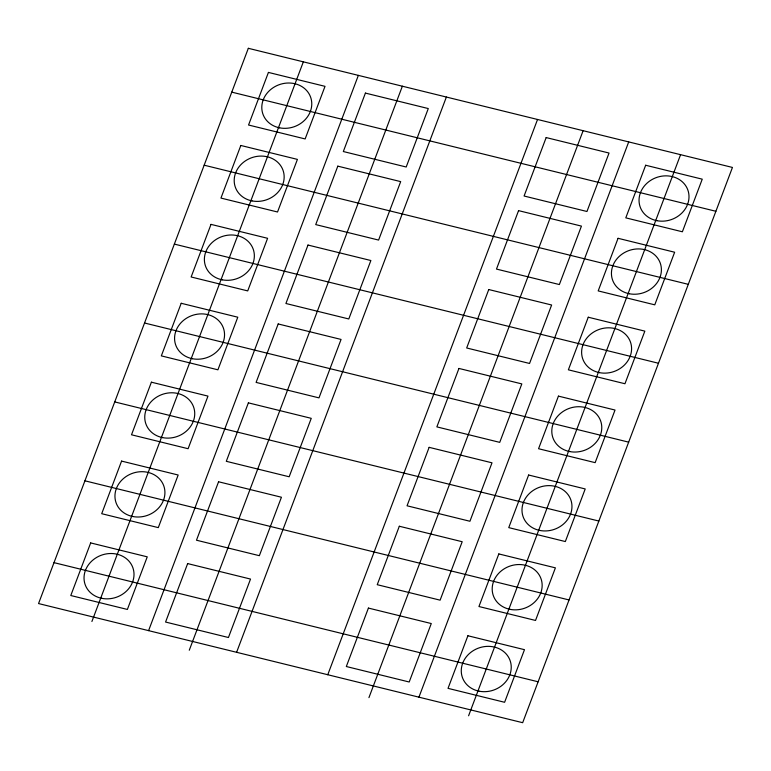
<?xml version="1.0" encoding="UTF-8"?>
<svg xmlns="http://www.w3.org/2000/svg" width="771" height="771" viewBox="0 0 771 771"><rect width="100%" height="100%" fill="white"/><g stroke="black" fill="none" stroke-linecap="round" stroke-linejoin="round"><path stroke-width="1.16" d="M91.903 621.484L303.34 61.844M148.581 630.639L358.361 75.375M189.271 650.232L402.366 86.207M236.601 652.295L446.38 97.04M327.762 674.731L537.541 119.476M368.933 697.639L583.127 130.694M418.932 697.167L628.712 141.912M468.595 715.777L680.581 154.682M231.772 92.134L715.893 211.283M204.17 165.196L688.281 284.335M174.352 244.099L658.473 363.247M144.543 323.01L628.664 442.149M114.734 401.913L598.855 521.051M84.926 480.815L569.046 599.954M54.009 562.647L538.129 681.786M248.329 48.303L38.55 603.558L522.671 722.697L732.45 167.442L248.329 48.303M90.67 542.919L70.787 595.52L127.379 609.447L147.251 556.845L90.67 542.919M121.577 461.087L101.705 513.698L158.296 527.624L178.168 475.013L121.577 461.087M151.395 382.185L131.513 434.786L188.105 448.712L207.977 396.111L151.395 382.185M181.204 303.282L161.332 355.884L217.914 369.81L237.786 317.209L181.204 303.282M211.013 224.38L191.141 276.982L247.722 290.908L267.595 238.306L211.013 224.38M240.822 145.468L220.949 198.08L277.531 211.996L297.413 159.395L240.822 145.468M268.424 72.416L248.551 125.018L305.143 138.944L325.015 86.342L268.424 72.416M187.652 563.591L165.572 622.043L228.438 637.511L250.527 579.069L187.652 563.591M218.569 481.769L196.48 540.211L259.355 555.689L281.434 497.237L218.569 481.769M248.378 402.857L226.298 461.309L289.164 476.777L311.253 418.335L248.378 402.857M278.186 323.955L256.107 382.406L318.982 397.875L341.061 339.433L278.186 323.955M307.995 245.053L285.916 303.495L348.791 318.972L370.87 260.521L307.995 245.053M337.814 166.15L315.725 224.592L378.6 240.07L400.679 181.619L337.814 166.15M365.415 93.089L343.326 151.53L406.201 167.008L428.281 108.557L365.415 93.089M368.413 608.078L346.324 666.52L409.199 681.998L431.278 623.546L368.413 608.078M399.32 526.246L377.241 584.697L440.116 600.166L462.195 541.724L399.32 526.246M429.139 447.344L407.049 505.795L469.925 521.263L492.004 462.822L429.139 447.344M458.947 368.442L436.868 426.883L499.733 442.361L521.822 383.91L458.947 368.442M488.756 289.539L466.677 347.981L529.552 363.459L551.631 305.008L488.756 289.539M518.565 210.628L496.485 269.079L559.361 284.547L581.44 226.105L518.565 210.628M546.167 137.566L524.087 196.017L586.962 211.495L609.042 153.044L546.167 137.566M467.901 635.757L448.028 688.358L504.61 702.285L524.482 649.683L467.901 635.757M498.818 553.925L478.945 606.526L535.527 620.453L555.399 567.851L498.818 553.925M528.627 475.023L508.754 527.624L565.336 541.55L585.208 488.949L528.627 475.023M558.435 396.121L538.563 448.722L595.154 462.648L615.027 410.047L558.435 396.121M588.254 317.218L568.372 369.82L624.963 383.746L644.835 331.135L588.254 317.218M618.063 238.306L598.19 290.908L654.772 304.834L674.644 252.233L618.063 238.306M645.664 165.245L625.792 217.856L682.374 231.782L702.246 179.171L645.664 165.245M252.03 200.903A25.308 22.32 -19.5 0 0 283.487 171.769A25.308 22.32 -19.5 0 0 242.017 163.539A25.308 22.32 -19.5 0 0 252.03 200.903M222.221 279.815A25.308 22.32 -19.5 0 0 253.678 250.671A25.308 22.32 -19.5 0 0 212.208 242.441A25.308 22.32 -19.5 0 0 222.221 279.815M192.413 358.717A25.308 22.32 -19.5 0 0 223.869 329.574A25.308 22.32 -19.5 0 0 182.399 321.343A25.308 22.32 -19.5 0 0 192.413 358.717M162.594 437.62A25.308 22.32 -19.5 0 0 194.061 408.485A25.308 22.32 -19.5 0 0 152.581 400.245A25.308 22.32 -19.5 0 0 162.594 437.62M132.785 516.522A25.308 22.32 -19.5 0 0 164.252 487.388A25.308 22.32 -19.5 0 0 122.772 479.157A25.308 22.32 -19.5 0 0 132.785 516.522M101.868 598.354A25.308 22.32 -19.5 0 0 133.335 569.21A25.308 22.32 -19.5 0 0 91.855 560.98A25.308 22.32 -19.5 0 0 101.868 598.354M279.632 127.841A25.308 22.32 -19.5 0 0 311.099 98.707A25.308 22.32 -19.5 0 0 269.619 90.477A25.308 22.32 -19.5 0 0 279.632 127.841M629.261 293.741A25.308 22.32 -19.5 0 0 660.728 264.607A25.308 22.32 -19.5 0 0 619.258 256.377A25.308 22.32 -19.5 0 0 629.261 293.741M599.452 372.644A25.308 22.32 -19.5 0 0 630.919 343.509A25.308 22.32 -19.5 0 0 589.439 335.279A25.308 22.32 -19.5 0 0 599.452 372.644M569.644 451.555A25.308 22.32 -19.5 0 0 601.101 422.412A25.308 22.32 -19.5 0 0 559.63 414.181A25.308 22.32 -19.5 0 0 569.644 451.555M539.835 530.458A25.308 22.32 -19.5 0 0 571.292 501.323A25.308 22.32 -19.5 0 0 529.822 493.083A25.308 22.32 -19.5 0 0 539.835 530.458M510.026 609.36A25.308 22.32 -19.5 0 0 541.483 580.226A25.308 22.32 -19.5 0 0 500.013 571.995A25.308 22.32 -19.5 0 0 510.026 609.36M479.109 691.192A25.308 22.32 -19.5 0 0 510.566 662.048A25.308 22.32 -19.5 0 0 469.096 653.818A25.308 22.32 -19.5 0 0 479.109 691.192M656.873 220.679A25.308 22.32 -19.5 0 0 688.33 191.545A25.308 22.32 -19.5 0 0 646.859 183.315A25.308 22.32 -19.5 0 0 656.873 220.679"/></g></svg>
